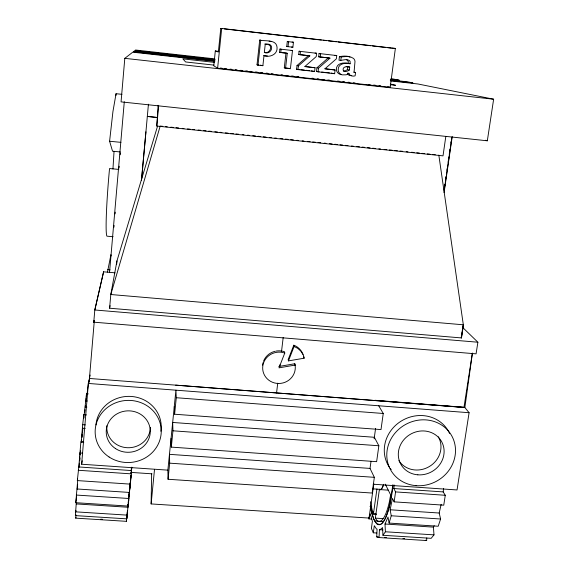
<?xml version="1.0" encoding="UTF-8"?>
<svg xmlns="http://www.w3.org/2000/svg" width="569" height="569" viewBox="0 0 569 569"><rect width="100%" height="100%" fill="white"/><g stroke="black" fill="none" stroke-linecap="round" stroke-linejoin="round"><path stroke-width="0.85" d="M76.331 502.384L75.364 515.606L126.787 518.85L128.665 500.016L128.189 506.083L75.784 502.704L77.676 480.72M373.826 483.821L369.032 518.067L151.126 503.928L151.624 473.899M83.799 442.134L81.168 441.949L82.69 424.702L83.828 414.716L86.445 414.908M83.828 414.716L83.757 418.251L83.963 416.529M445.819 136.404L443.016 155.856L156.781 126.055L158.111 105.293M76.417 500.08L76.545 497.263M376.806 533.018L373.3 532.797L374.302 525.685L376.429 528.928L377.069 529.092L376.714 536.901L379.068 537.556L426.665 540.55L426.764 537.933M379.068 537.556L379.423 529.675L382.944 529.895M115.934 95.492L116.048 93.721L121.958 94.326M112.954 169L114.042 151.361M131.311 473.87L131.517 470.563L78.806 466.964L77.334 480.592L130.344 484.127L131.311 473.87L78.202 470.264M84.169 414.808L86.509 393.748L88.28 393.883M130.344 484.127L130.557 480.734L128.189 506.083M130.792 477.114L130.898 475.407M131.169 471.132L131.389 467.718M86.118 399.779L86.225 398.058M86.339 396.337L86.509 393.748M87.178 393.044L88.494 382.027L81.63 464.233L167.869 470.143L168.054 479.262L372.147 493.053L374.345 477.334L370.028 468.415L371.002 461.452M89.212 381.109L94.226 321.748M126.787 518.85L127.456 510.99L127.129 513.38M103.437 273.582L103.594 271.818L115.03 272.828M214.869 61.331L132.762 52.177L124.803 58.344L121.062 101.879L487.327 140.799L493.636 99.212L417.938 83.977L390.569 80.926M107.456 272.096L110.919 254.784L110.784 256.377M109.518 272.629L124.291 101.744M113.956 227.159L114.113 225.395M115.102 213.908L115.258 212.145M119.077 167.99L119.234 166.219M120.223 154.74L120.379 152.976M463.429 324.799L461.431 337.929L109.604 308.22L110.799 294.514L116.965 260.879L157.542 126.19M116.666 264.315L116.965 260.879M78.806 466.964L80.883 441.772L83.536 441.964M78.97 467.441L79.361 463.052M79.596 460.413L79.909 456.9M79.681 460.883L79.916 458.251M126.823 515.208L126.389 521.332L75.691 518.139L76.004 514.895M126.389 521.332L126.965 514.874M141.56 180.003L148.431 104.219M156.781 126.055L158.651 105.891M131.169 473.636L131.83 467.156M131.012 475.229L129.903 486.836A56.111 0.59 -84.9 0 1 128.843 497.406M88.999 382.581L89.248 380L89.525 380.775M151.126 503.928L154.505 469.446M175.679 385.142L464.197 407.418M167.869 470.143L175.921 390.178L176.276 397.724L174.612 414.225L381.002 429.574L383.25 413.478L378.726 405.775M168.054 479.262L169.676 463.159L169.455 454.339L370.028 468.415M171.319 447.113L172.962 430.804L172.67 422.454L374.352 437.276L378.854 445.762L376.628 461.672L171.319 447.113L171.063 438.443M215.295 50.975L213.788 65.805L217.621 68.18L390.192 87.306L395.37 48.429L221.69 28.45L220.765 28.5L218.361 52.014L215.295 50.975L218.809 51.374M120.336 151.959L112.541 151.205L109.597 141.24L112.925 111.631L116.048 93.721M217.621 68.18L221.69 28.45M392.887 484.781L389.793 504.454A54.667 12.61 -87.3 0 1 380.106 524.518L376.82 523.772L373.89 519.376L371.507 511.773A54.667 12.61 -87.3 0 1 370.419 506.076M443.578 488.422L443.194 491.908L445.278 495.279L443.756 505.165L394.139 501.851L395.576 491.908L393.84 488.543L394.217 485.037M257.992 65.136L257.003 64.802L259.706 40.093L260.723 40.179L257.992 65.136L262.885 65.684L263.973 55.798C269.934 57.668 277.814 54.446 277.053 47.284C276.434 39.069 264.87 41.487 259.706 40.093M265.268 44.069L264.336 52.476C271.868 55.456 275.396 42.824 265.993 44.154M75.762 512.1L75.954 510.343M279.55 52.355L279.92 49.069L292.494 50.534L290.396 68.757L284.294 67.853L285.972 53.088L279.55 52.355L287.253 53.301L285.553 68.216M280.766 52.561L281.143 49.247L279.92 49.069M286.726 46.516L287.288 41.573L288.583 41.665L288.014 46.665L286.726 46.516L292.879 47.22L293.448 42.227L287.288 41.573M297.964 69.596L296.584 69.226L297.011 65.549L308.362 55.62L309.863 55.862L298.398 65.89L297.964 69.596L314.607 71.459L315.055 67.754L305.034 66.445M309.863 55.862L298.697 54.524L299.081 51.246L316.634 53.273L316.236 56.58L304.792 66.601L315.055 67.754M300.105 54.752L300.496 51.445L299.081 51.246M141.517 179.356L145.927 131.809M141.525 180.323L141.539 179.143M276.562 392.894L277.729 383.186M279.72 366.5L279.927 364.743M281.506 351.571L283.184 337.524M318.078 71.843L316.499 71.445L316.933 67.782L328.285 57.874L329.984 58.138L318.519 68.145L318.078 71.843L334.65 73.693L335.105 70.001L324.927 68.678M329.984 58.138L318.661 56.786L319.053 53.514L336.734 55.556L336.329 58.856L324.892 68.856L335.105 70.001M320.269 57.035L320.66 53.735L319.053 53.514M355.54 72.59L354.074 71.922L354.992 61.566A4.545 4.396 -72.4 0 0 353.363 58.344C349.345 55.712 344.01 55.719 339.437 56.658L338.996 60.236C342.431 60.975 346.35 58.159 349.558 60.641L350.155 61.608L350.127 63.764C345.362 62.434 337.737 63.636 338.206 70.015A5.043 4.893 -71.9 0 0 339.465 73.088A6.181 5.989 -71.9 0 0 342.275 74.866L346.229 74.816L348.925 73.351C349.615 75.962 352.844 76.545 355.12 75.862L355.54 72.59L353.591 72.192M340.795 60.52L341.244 56.907L348.072 56.423M343.335 71.153L345.155 70.883L347.453 69.624L347.823 66.715L346.101 66.523M350.127 63.764L348.228 63.451L348.256 61.31L346.549 59.702M349.707 67.064C347.318 66.495 342.566 66.246 343.086 69.951C344.209 72.555 347.659 71.402 349.345 70.001L349.707 67.064L348.448 66.829M75.784 502.704L76.587 496.623M84.696 412.319L85.037 409.815M85.378 407.312L85.606 405.64M374.139 438.834L375.59 428.393M373.186 484.212L457.042 489.959L469.091 412.717L464.859 407.525L472.398 353.178M376.059 514.035L373.442 513.864L376.941 488.956M385.291 484.176L390.64 494.866L389.26 502.377A51.537 11.885 -87.3 0 1 377.055 520.663L375.341 518.124L379.381 489.546L388.222 490.151M444.133 189.562L444.389 187.798M444.645 186.042L444.901 184.285M445.79 178.133L446.046 176.376M446.942 170.223L447.198 168.46M448.088 162.307L448.344 160.55M448.6 158.794L448.856 157.037M449.24 154.398L449.496 152.641M449.752 150.885L450.008 149.121M450.897 142.968L451.153 141.212M444.147 190.8L446.181 176.774M446.437 175.017L451.274 141.709M451.53 139.96L451.914 137.328M444.076 192.656L452.227 136.517M461.431 337.929L463.344 324.92L438.82 155.081M461.196 337.908L463.194 324.778L110.799 294.514L160.195 126.055L162.841 126.332M472.362 353.164L463.984 407.276L374.95 400.277M477.889 342.218L476.075 353.847L93.771 322.175L94.803 309.991L103.594 271.818L94.803 309.991L477.889 342.218L462.718 327.524M81.63 464.233L82.242 460.783M109.604 308.22L110.066 305.638M77.334 480.592L77.647 478.899M90.13 375.028L88.437 383.456L469.091 412.717M441.174 504.319L439.19 513.018L440.598 518.999L438.208 526.24L389.111 523.075L388.008 517.065L385.007 524.013L385.405 531.78L382.944 535.273L431.174 538.317L433.998 534.867L433.407 527.129L434.197 525.728M371.536 519.07L368.911 518.9L370.319 513.814L372.389 521.332L371.401 528.359L373.3 532.797M389.111 523.075L391.252 515.777L390.135 509.781L392.425 498.437L394.139 501.851M276.121 351.066A16.266 15.605 -9.9 0 1 284.514 351.763L284.77 353.057L278.995 367.844L295.091 365.085L294.792 363.747L278.76 366.5M304.116 358.214C303.22 352.41 299.394 347.225 293.796 345.212L288.17 359.572L288.44 360.895L304.116 358.214L303.782 356.898M288.44 360.895L294.088 346.478L293.796 345.212M75.691 518.139L76.097 517.641M351.756 75.67L349.039 75.264L347.439 73.87M264.471 52.405C269.258 54.332 273.497 45.982 268.127 44.503M267.373 55.862L263.539 55.627M75.392 511.83L127.228 515.13M385.405 531.78L433.998 534.867M100.77 519.198L102.534 519.305M376.714 536.901L378.463 537.008M384.58 537.392L386.33 537.506M402.93 538.551L404.673 538.658M371.251 511.787L373.022 511.901M372.083 513.928L376.472 514.212M76.26 495.051L128.957 498.494M391.252 515.777L440.598 518.999M375.341 518.124L383.264 518.636M374.943 520.955L382.859 521.467M76.282 503.928L127.897 507.249M385.007 524.013L433.407 527.129M369.978 506.538L371.721 506.652M77.064 488.984L129.433 492.441M390.135 509.781L439.19 513.018M393.84 488.543L443.194 491.908M130.728 472.377L152.008 473.828M372.809 488.849L380.789 489.39M395.576 491.908L445.278 495.279M391.941 48.187L395.37 48.429M79.788 452.931L82.711 453.209M169.676 463.159L374.338 477.327M82.626 428.215L85.243 428.4M172.962 430.804L378.854 445.762M82.69 424.702L85.322 424.894M85.528 400.896L87.285 401.024M85.137 406.949L86.886 407.077M292.103 42.12L293.448 42.227M89.44 378.463L464.859 407.525M176.276 397.724L383.25 413.478M107.669 269.628L110.037 269.841M113.124 236.732L106.929 236.171A59.859 3.478 -85.1 0 1 109.54 168.538L118.814 169.42M109.597 141.24L120.941 142.35M165.487 126.61L167.25 126.795M170.771 127.157L173.417 127.435M176.063 127.712L178.709 127.989M182.236 128.352L184 128.537M187.528 128.907L190.174 129.177M192.82 129.455L194.584 129.64M198.104 130.009L200.75 130.28M203.396 130.557L206.042 130.834M208.688 131.112L211.334 131.382M214.862 131.752L217.507 132.029M220.153 132.3L221.917 132.485M225.438 132.854L228.084 133.132M230.73 133.402L233.375 133.679M236.021 133.957L238.667 134.234M242.195 134.597L243.959 134.782M247.487 135.152L249.25 135.337M252.771 135.699L255.417 135.977M258.063 136.254L260.709 136.532M263.355 136.802L266 137.079M269.528 137.449L271.292 137.634M274.82 137.997L276.584 138.182M280.104 138.552L282.75 138.822M285.396 139.099L288.042 139.377M290.688 139.654L293.334 139.924M296.862 140.294L298.625 140.479M302.153 140.849L303.917 141.027M307.438 141.397L310.084 141.674M312.73 141.944L315.375 142.222M318.021 142.499L320.667 142.776M324.195 143.139L325.959 143.324M329.487 143.694L332.132 143.971M334.771 144.242L337.417 144.519M340.063 144.796L342.709 145.074M345.355 145.344L348 145.621M351.528 145.991L353.292 146.176M356.82 146.539L359.466 146.816M362.104 147.094L364.75 147.364M367.396 147.641L370.042 147.919M372.688 148.196L375.334 148.466M378.862 148.836L380.625 149.021M384.153 149.391L386.799 149.661M389.438 149.939L392.084 150.216M394.73 150.493L397.375 150.764M400.021 151.041L402.667 151.318M406.195 151.681L407.959 151.866M411.487 152.236L414.132 152.513M416.771 152.784L419.417 153.061M422.063 153.338L424.709 153.616M427.355 153.886L430 154.163M432.646 154.441L435.292 154.718M220.288 68.038L222.052 68.237M224.698 68.529L226.462 68.721M229.983 69.112L231.747 69.311M235.274 69.703L237.038 69.895M240.559 70.286L242.323 70.485M245.851 70.876L247.615 71.068M250.253 71.36L252.017 71.559M255.545 71.95L257.309 72.142M260.83 72.533L262.594 72.732M266.121 73.124L267.885 73.316M271.406 73.707L273.17 73.906M281.1 74.781L282.864 74.98M286.392 75.371L288.156 75.563M291.677 75.954L293.44 76.154M296.968 76.545L298.732 76.737M311.947 78.202L313.711 78.401M317.239 78.792L319.003 78.984M322.523 79.376L324.287 79.575M327.815 79.966L329.579 80.158M337.509 81.04L339.273 81.232M342.801 81.623L344.558 81.822M348.086 82.213L349.85 82.405M353.377 82.797L355.134 82.996M368.356 84.461L370.12 84.653M373.648 85.044L375.405 85.243M378.933 85.635L380.697 85.827M124.803 58.344L493.636 99.212M214.854 58.877L135.557 50.015L134.753 50.634L215.11 59.61M390.832 79.24L399.317 80.186M257.003 64.802L258.618 64.987M260.232 65.165L262.885 65.684M284.294 67.853L289.088 68.387M296.584 69.226L299.187 69.51M300.916 69.71L304.387 70.094M306.122 70.286L309.593 70.677M311.328 70.869L314.607 71.459M316.499 71.445L319.088 71.737M321.677 72.028L324.273 72.313M326.001 72.505L329.451 72.896M331.179 73.088L334.65 73.693M214.961 60.35L133.893 51.295L133.338 51.729L214.584 60.791M390.32 79.923L407.575 81.844L412.952 82.925L390.306 80.4M214.613 62.398L182.877 58.856L185.622 61.957L213.852 65.094M390.27 84.696L395.562 85.286L390.448 84.127M264.798 44.019L267.074 44.275M298.697 54.524L308.362 55.62M318.661 56.786L328.285 57.874M348.228 63.451C343.512 62.128 335.959 63.323 336.428 69.631A4.993 4.844 -72.2 0 0 337.673 72.676A6.117 5.932 -72.2 0 0 340.461 74.439L341.613 74.667M220.765 28.5L222.529 28.706M224.293 28.905L271.939 34.389M273.703 34.588L321.35 40.072M323.121 40.271L326.649 40.676M328.413 40.883L336.35 41.793M338.121 41.999L370.768 45.755M372.531 45.954L385.768 47.483M387.532 47.682L391.059 48.088M291.534 47.063L292.879 47.22M334.963 55.321L336.734 55.556M315.062 53.059L316.634 53.273M339.437 56.658L341.244 56.907M291.157 50.349L292.494 50.534M285.972 53.088L287.253 53.301M269.073 41.167L270.908 41.48M347.453 69.624L349.345 70.001M391.067 78.572L398.777 80.122M347.666 73.074L348.925 73.351M316.933 67.782L318.519 68.145M387.695 86.708L390.192 87.306M297.011 65.549L298.398 65.89M425.285 540.209L426.665 540.55M379.423 529.675L380.028 529.824L382.56 527.584L382.944 535.273M485.642 140.237L487.327 140.799M348.854 56.758L350.02 57.17M294.088 346.478L297.672 348.292L300.745 351.045L302.957 354.473M379.381 489.546L379.402 489.582A20.221 4.659 -87.3 0 0 383.499 484.468M373.442 513.864L372.034 509.411A51.537 11.885 -87.3 0 1 370.654 501.666M368.641 517.264L368.911 518.9M174.292 406.366L174.612 414.225M150.38 427.369A21.807 20.505 -4.6 0 1 127.506 447.732A21.807 20.505 -4.6 0 1 106.865 425.74M438.322 436.793A23.066 21.33 -29.3 0 1 429.439 466.488A23.066 21.33 -29.3 0 1 398.841 460.62M95.948 424.943A32.71 30.754 -4.6 0 1 132.221 396.529A32.71 30.754 -4.6 0 1 160.892 431.266M391.216 469.624A34.602 31.999 -29.3 0 1 390.185 468.315M389.217 466.943A34.602 31.999 -29.3 0 1 402.767 420.171A34.602 31.999 -29.3 0 1 449.574 433.457M383.662 484.311A20.093 4.637 -87.3 0 1 379.58 489.219M393.044 485.186A54.795 12.646 -87.3 0 1 382.062 523.316A54.795 12.646 -87.3 0 1 370.561 506.794M77.491 489.084A53.18 1.785 -84.4 0 1 77.64 486.651M80.229 454.738A53.18 1.785 -84.4 0 1 80.385 453.045M81.481 441.942A53.18 1.785 -84.4 0 1 81.651 440.264M81.929 437.611A53.18 1.785 -84.4 0 1 82.206 434.972M82.491 432.355A53.18 1.785 -84.4 0 1 82.768 429.794M77.341 488.664A56.409 1.892 -84.4 0 1 77.633 484.283M80.065 455.143A56.409 1.892 -84.4 0 1 80.471 450.883M81.41 441.437A56.409 1.892 -84.4 0 1 81.58 439.752M81.858 437.099A56.409 1.892 -84.4 0 1 82.235 433.578M82.42 431.835A56.409 1.892 -84.4 0 1 82.797 428.414M131.724 467.725A56.239 0.59 -84.9 0 1 131.162 473.714M130.984 475.592A56.239 0.59 -84.9 0 1 128.9 496.922M128.729 498.593A56.239 0.59 -84.9 0 1 128.267 502.868M128.039 504.874A56.239 0.59 -84.9 0 1 127.662 507.818M128.644 499.305A56.111 0.59 -84.9 0 1 128.288 502.612M128.061 504.589A56.111 0.59 -84.9 0 1 127.684 507.491M130.059 484.752A52.896 0.555 -84.9 0 1 129.448 490.912M129.291 492.505A52.896 0.555 -84.9 0 1 128.85 496.716M128.566 499.362A52.896 0.555 -84.9 0 1 128.324 501.495M127.89 504.703A52.896 0.555 -84.9 0 1 127.783 504.219M295.091 365.085A16.33 15.669 -9.9 0 1 278.746 383.485A16.33 15.669 -9.9 0 1 262.956 365.078A16.33 15.669 -9.9 0 1 284.77 353.057M294.792 363.747A16.266 15.605 -9.9 0 1 294.977 365.369M262.579 365.17A16.266 15.605 -9.9 0 1 263.027 362.745M263.539 361.18A16.266 15.605 -9.9 0 1 275.289 351.237M147.328 116.425L156.98 117.47L147.328 116.425M94.113 320.632L93.771 322.175L94.12 320.632M115.557 448.621A22.042 20.712 -4.7 0 0 150.202 433.229A22.042 20.712 -4.7 0 0 119.013 412.845A22.042 20.712 -4.7 0 0 115.557 448.621M417.852 474.823A23.322 21.544 -29.3 0 0 442.511 443.464A23.322 21.544 -29.3 0 0 403.257 440.442A23.322 21.544 -29.3 0 0 417.852 474.823M109.099 457.007A33.066 31.067 -4.7 0 0 161.112 434.019A33.066 31.067 -4.7 0 0 114.397 403.357A33.066 31.067 -4.7 0 0 109.099 457.007M416.039 485.656A34.986 32.319 -29.3 0 0 453.137 438.692A34.986 32.319 -29.3 0 0 394.274 434.026A34.986 32.319 -29.3 0 0 416.039 485.656"/></g></svg>
